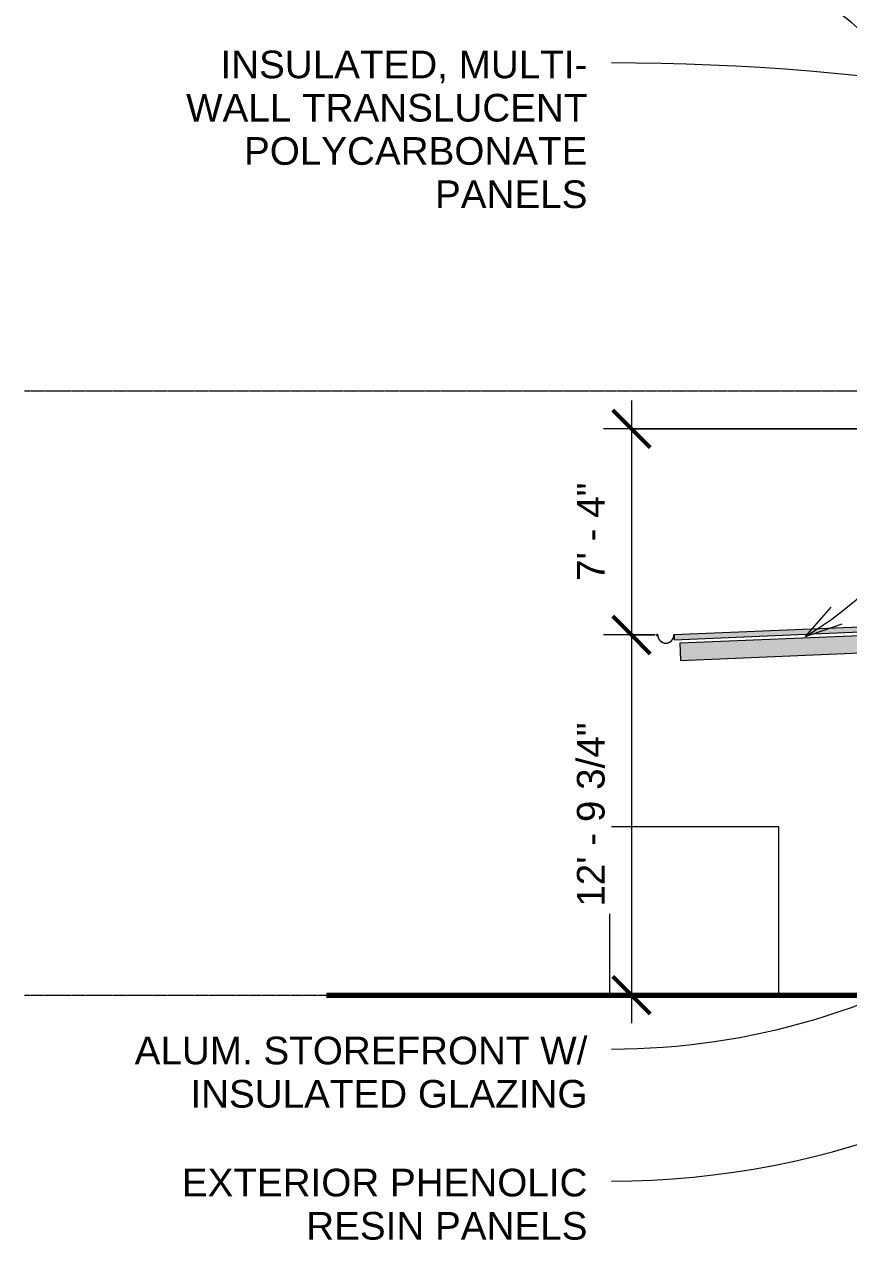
# Model space of a CAD drawing. Header units: inches. Extents: x 20426 to 36845, y -248 to 750.
# Drawn here: x 28813 to 29165, y -107 to 414 of the extents above; entities that cross this region are included whole.
import ezdxf

# ---------------------------------------------------------------- set-up
doc = ezdxf.new("R2010")
doc.units = ezdxf.units.IN
doc.header["$MEASUREMENT"] = 0
doc.linetypes.add('Grid Line 1_2_', pattern=[0.875, 0.5, -0.125, 0.125, -0.125])
doc.linetypes.add('Grid Line 1_2__2_', pattern=[0.875, 0.5, -0.125, 0.125, -0.125])
for name, color, linetype, lineweight in [('A-ANNO-DIMS', 211, 'Continuous', 9), ('A-ANNO-DIMS-128', 211, 'Continuous', 9), ('A-FLOR-LEVL', 51, 'Continuous', 9), ('A-ROOF', 132, 'Continuous', 13), ('A-ROOF-OTLN', 132, 'Continuous', 9), ('C-TOPO', 7, 'Continuous', 9), ('E-ELEC-EQPM', 71, 'Continuous', 9), ('G-ANNO-TEXT', 231, 'Continuous', 9), ('S-BEAM', 12, 'Continuous', 9)]:
    doc.layers.add(name, color=color, linetype=linetype, lineweight=lineweight)
doc.styles.add('Arial_2', font='arial.ttf', dxfattribs={"height": 11.802395})
doc.dimstyles.new('Linear_-_3_32__Arial', dxfattribs={"dimscale": 12, "dimtxt": 12, "dimasz": 1.333333, "dimexe": 1, "dimexo": 0.666667, "dimgap": 0.666667, "dimtad": 1, "dimdec": 4, "dimrnd": 0.0625, "dimzin": 1, "dimdsep": 46, "dimlunit": 4, "dimtxsty": 'Arial_2', "dimblk1": 'OBLIQUE', "dimblk2": 'OBLIQUE', "dimsah": 1, "dimcen": 0.09, "dimdle": 1, "dimazin": 0, "dimtfac": 1, "dimtdec": 4, "dimtix": 1, "dimtmove": 0, "dimatfit": 3, "dimfxl": 1, "dimtvp": 1, "dimtfill": 1, "dimfrac": 2, "dimtolj": 1, "dimtzin": 0, "dimarcsym": 2})

# ---------------------------------------------------------------- blocks, each defined once
blk = doc.blocks.new('Locker Rooms and Restrooms_rvt-3-Elevation - East')
at = {"layer": 'A-FLOR-LEVL', "linetype": 'Grid Line 1_2__2_'}
blk.add_line((-23162.87, 0), (-20426.1, 0), dxfattribs=at)
blk = doc.blocks.new('Transformer-Dry-Type-Siemens - 6x6x6-1004770-Elevation - East')
at = {"layer": 'E-ELEC-EQPM'}
for p, q in [((-22913.05, 0), (-22913.05, 72)), ((-22913.05, 72), (-22841.05, 72)), ((-22913.05, 72), (-22841.05, 72)), ((-22913.05, 0), (-22913.05, 72)), ((-22841.05, 72), (-22841.05, 0)), ((-22841.05, 72), (-22841.05, 0))]:
    blk.add_line(p, q, dxfattribs=at)
blk = doc.blocks.new('Dimension Lumber - 5_5 x 7_5 Glulam-1166125-Elevation - East')
at = {"layer": 'S-BEAM'}
blk.add_hatch(color=256, dxfattribs=at).paths.add_polyline_path([(-22882.73, 142.86), (-22797.05, 146.43), (-22797.05, 153.93), (-22883.04, 150.35)], flags=0)
for p, q in [((-22883.04, 150.35), (-22797.05, 153.93)), ((-22882.73, 142.86), (-22883.04, 150.35)), ((-22882.73, 142.86), (-22797.05, 146.43))]:
    blk.add_line(p, q, dxfattribs=at)
blk = doc.blocks.new('DIMBLOCK4-Elevation - East')
at = {"layer": 'A-ANNO-DIMS-128'}
for p, q in [((29072.41, 253.75), (29072.41, 153.73)), ((29168.99, 241.75), (29060.41, 241.75)), ((29072.41, 241.75), (29168.99, 241.75)), ((29082.55, 153.73), (29060.41, 153.73)), ((29072.41, 153.73), (29082.55, 153.73))]:
    blk.add_line(p, q, dxfattribs=at)
at = {"layer": 'A-ANNO-DIMS-128', "lineweight": 50}
for p, q in [((29072.41, 241.75), (29064.41, 249.75)), ((29072.41, 241.75), (29080.41, 233.75)), ((29072.41, 153.73), (29064.41, 161.73)), ((29072.41, 153.73), (29080.41, 145.73))]:
    blk.add_line(p, q, dxfattribs=at)
at = {"layer": 'A-ANNO-DIMS-128', "color": 0, "insert": (29049.1, 176.79), "char_height": 11.802, "width": 50.2892, "attachment_point": 1, "rotation": 90, "line_spacing_factor": 0.938532, "style": 'Arial_2', "bg_fill": 3, "box_fill_scale": 1.25, "bg_fill_color": 0, "bg_fill_transparency": 0}
blk.add_mtext('7\' - 4"', dxfattribs=at)
blk = doc.blocks.new('_Oblique')
at = {"color": 0, "linetype": 'ByBlock', "lineweight": -2}
blk.add_line((-0.5, -0.5), (0.5, 0.5), dxfattribs=at)
blk = doc.blocks.new('DIMBLOCK5-Elevation - East')
at = {"layer": 'A-ANNO-DIMS-128', "lineweight": 50}
for p, q in [((29072.41, 153.73), (29064.41, 161.73)), ((29072.41, 153.73), (29080.41, 145.73)), ((29072.41, 0), (29064.41, 8)), ((29072.41, 0), (29080.41, -8))]:
    blk.add_line(p, q, dxfattribs=at)
at = {"layer": 'A-ANNO-DIMS-128'}
for p, q in [((29082.55, 153.73), (29060.41, 153.73)), ((29072.41, 153.73), (29072.41, -12)), ((29072.41, 153.73), (29082.55, 153.73)), ((29075.73, 0), (29060.41, 0)), ((29072.41, 0), (29075.73, 0))]:
    blk.add_line(p, q, dxfattribs=at)
at = {"layer": 'A-ANNO-DIMS-128', "color": 0, "insert": (29049.1, 37.73), "char_height": 11.8024, "width": 93.9323, "attachment_point": 1, "rotation": 90, "line_spacing_factor": 0.938532, "style": 'Arial_2', "bg_fill": 3, "box_fill_scale": 1.25, "bg_fill_color": 0, "bg_fill_transparency": 0}
blk.add_mtext('12\' - 9 3/4"', dxfattribs=at)

msp = doc.modelspace()

# ---------------------------------------------------------------- hatches: boundary and pattern name
at = {"layer": 'A-ROOF'}
msp.add_hatch(color=256, dxfattribs=at).paths.add_polyline_path([(29090.54809, 151.72656), (29176.98559, 155.32812), (29176.98559, 157.32986), (29090.54809, 153.72829)], flags=0)
at = {"layer": 'A-ROOF-OTLN', "lineweight": 5}
msp.add_hatch(color=256, dxfattribs=at).paths.add_polyline_path([(29087.04809, 150.22829), (29087.95395, 150.34755), (29088.79809, 150.69721), (29089.52296, 151.25342), (29090.07918, 151.97829), (29090.42883, 152.82243), (29090.54809, 153.72829), (29090.48559, 153.72829), (29090.36846, 152.8386), (29090.02505, 152.00954), (29089.47877, 151.29761), (29088.76684, 150.75133), (29087.93778, 150.40792), (29087.04809, 150.29079), (29086.1584, 150.40792), (29085.32934, 150.75133), (29084.61741, 151.29761), (29084.07113, 152.00954), (29083.72772, 152.8386), (29083.61059, 153.72829), (29083.54809, 153.72829), (29083.66735, 152.82243), (29084.017, 151.97829), (29084.57321, 151.25342), (29085.29809, 150.69721), (29086.14222, 150.34755)], flags=0)

# ---------------------------------------------------------------- linework, layer by layer
at = {"layer": 'A-FLOR-LEVL', "linetype": 'Grid Line 1_2_'}
for p, q in [((28813.29229, 258), (31550.06257, 258)), ((28813.29229, 0), (31550.06257, 0))]:
    msp.add_line(p, q, dxfattribs=at)
at = {"layer": 'A-ROOF'}
for p, q in [((29176.98559, 157.32986), (29090.54809, 153.72829)), ((29090.54809, 151.72656), (29176.98559, 155.32812)), ((29090.54809, 153.72829), (29090.54809, 151.72656))]:
    msp.add_line(p, q, dxfattribs=at)
at = {"layer": 'A-ROOF-OTLN'}
for p, q in [((29083.49235, 153.48672), (29083.44771, 153.53135)), ((29090.54809, 153.72829), (29090.48559, 153.72829))]:
    msp.add_line(p, q, dxfattribs=at)
for centre, radius, start, end in [((29083.30468, 153.72829), 0.3059, 0, 307.8409908), ((29083.30468, 153.72829), 0.2434, 0, 305.9890329), ((29087.04809, 153.72829), 3.5, 180, 360), ((29087.04809, 153.72829), 3.4375, 180, 0)]:
    msp.add_arc(centre, radius, start, end, dxfattribs=at)
at = {"layer": 'C-TOPO', "lineweight": 70}
msp.add_line((28942.27441, 0), (30922.67501, 0), dxfattribs=at)
at = {"layer": 'C-TOPO'}
msp.add_line((30922.67609, 0), (28942.27441, 0), dxfattribs=at)
at = {"layer": 'G-ANNO-TEXT', "color": 145}
for q in [(29157.55452, 165.61189), (29162.32915, 158.48989)]:
    msp.add_line((29146.652, 153.14132), q, dxfattribs=at)
for centre, radius, start, end in [((29063.82432, -684.82661), 1136.75909, 63.3750715, 90), ((29063.82432, 291.0566), 160.87588, 300.9877356, 90), ((29063.82432, -607.95234), 1005.85857, 51.6248666, 90), ((29063.82432, 281.45962), 304.44729, 270, 303.1323314), ((29063.82432, 283.14403), 362.48495, 270, 313.7800783)]:
    msp.add_arc(centre, radius, start, end, dxfattribs=at)

# ---------------------------------------------------------------- block references
at = {"layer": 'E-ELEC-EQPM'}
msp.add_blockref('Transformer-Dry-Type-Siemens - 6x6x6-1004770-Elevation - East', (51976.1634, 0), dxfattribs=at)
at = {"layer": 'S-BEAM'}
msp.add_blockref('Dimension Lumber - 5_5 x 7_5 Glulam-1166125-Elevation - East', (51976.1634, 0), dxfattribs=at)

# ---------------------------------------------------------------- texts
at = {"layer": 'G-ANNO-TEXT', "color": 145, "char_height": 11.8023952, "attachment_point": 3, "line_spacing_factor": 0.938532, "style": 'Arial_2', "bg_fill": 3, "box_fill_scale": 1.25, "bg_fill_color": 0, "bg_fill_transparency": 0}
for s, insert, width in [('INSULATED, MULTI-\\PWALL TRANSLUCENT\\PPOLYCARBONATE\\PPANELS', (29053.58432, 403.15478), 203.616), ('ALUM. STOREFRONT W/\\PINSULATED GLAZING', (29053.58432, -17.73912), 229.68), ('EXTERIOR PHENOLIC\\PRESIN PANELS', (29053.58432, -74.09237), 205.92)]:
    msp.add_mtext(s, dxfattribs=dict(at, insert=insert, width=width))

# ---------------------------------------------------------------- next in the draw order: dimensions: what is measured, and where the dimension line sits
at = {"layer": 'A-ANNO-DIMS'}
dim = msp.add_linear_dim(base=(29072.41229, 153.72829), p1=(29176.98559, 241.75), p2=(29090.54809, 153.72829), angle=90, dimstyle='Linear_-_3_32__Arial', override={"dimpost": '<>', "dimfxl": 123.366373}, dxfattribs=at)
dim.commit()
dim.dimension.update_dxf_attribs({"geometry": 'DIMBLOCK4-Elevation - East', "text_midpoint": (29058.51109, 197.73915)})

# ---------------------------------------------------------------- next in the draw order: dimensions: what is measured, and where the dimension line sits
dim = msp.add_linear_dim(base=(29072.41229, 0), p1=(29090.54809, 153.72829), p2=(29083.726, 0), angle=90, dimstyle='Linear_-_3_32__Arial', override={"dimpost": '<>', "dimfxl": 153.879594}, dxfattribs=at)
dim.commit()
dim.dimension.update_dxf_attribs({"geometry": 'DIMBLOCK5-Elevation - East', "text_midpoint": (29058.3058, 76.86415)})

# ---------------------------------------------------------------- next in the draw order: block references
at = {"color": 10, "lineweight": 5}
msp.add_blockref('Locker Rooms and Restrooms_rvt-3-Elevation - East', (51976.1634, 0), dxfattribs=at)

doc.saveas('drawing.dxf')
